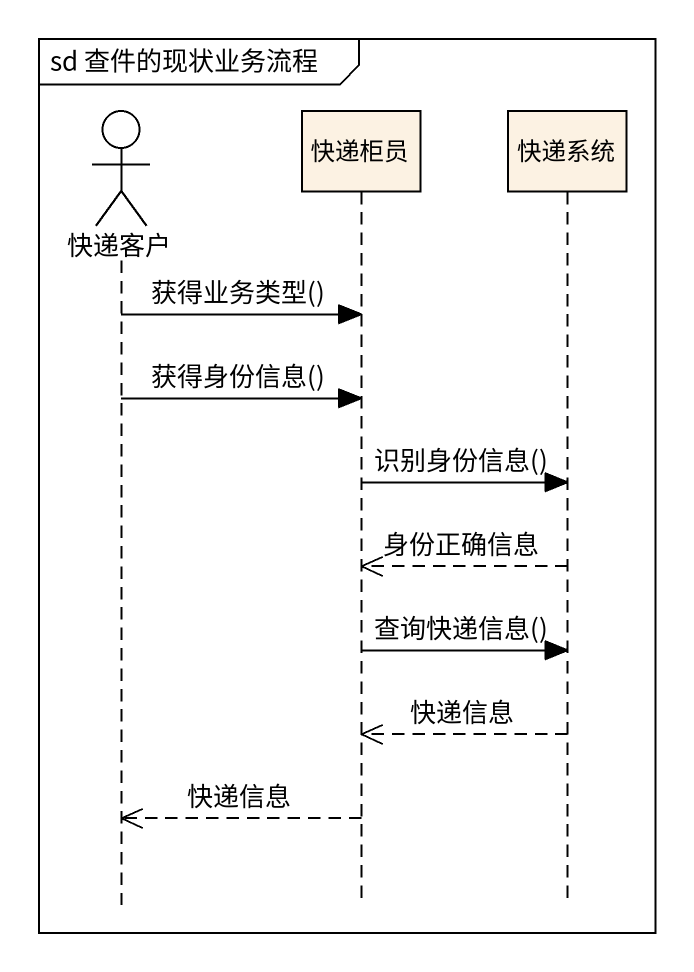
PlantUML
@startuml
mainframe sd 查件的现状业务流程
hide footbox
actor 快递客户
participant 快递柜员
participant 快递系统

快递客户 -> 快递柜员 : 获得业务类型()
快递客户 -> 快递柜员 : 获得身份信息()
快递柜员 -> 快递系统 : 识别身份信息()
快递系统 -->> 快递柜员 : 身份正确信息
快递柜员 -> 快递系统 : 查询快递信息()
快递系统 -->> 快递柜员 : 快递信息
快递柜员 -->> 快递客户 : 快递信息
@enduml
